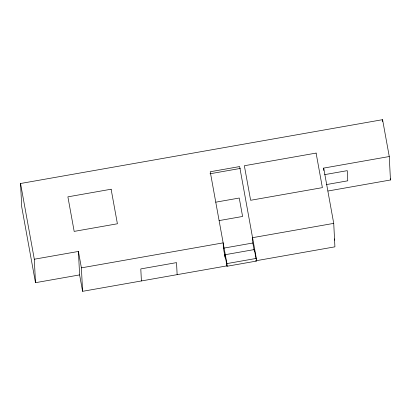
<?xml version="1.0" encoding="UTF-8"?>
<svg xmlns="http://www.w3.org/2000/svg" width="411" height="411" viewBox="0 0 411 411"><rect width="100%" height="100%" fill="white"/><g stroke="black" fill="none" stroke-linecap="round" stroke-linejoin="round"><path stroke-width="0.62" d="M35.49 282.686L34.308 259.223L78.424 251.445L79.606 274.908L35.49 282.686L21.732 206.969L20.55 183.501L382.574 119.678L389.268 156.529L390.45 179.997L328.019 191.002M210.006 173.776L240.332 168.428M323.811 170.514L323.688 168.094L389.268 156.529M324.649 174.634L347.254 170.652L347.768 180.809L326.416 184.575M215.775 202.176L239.243 198.035L242.593 216.463L219.125 220.599M226.995 265.86L82.585 291.322L81.404 267.854L223.158 242.865L223.425 248.187L225.1 257.399L224.966 254.738L254.373 249.554L256.027 258.647M323.688 168.094L333.732 223.373L252.565 237.681L252.832 243.004L254.286 250.987M223.425 248.187L252.832 243.004M226.923 263.595L256.33 258.411L239.644 166.568L210.232 171.752L226.923 263.595L227.057 266.256L256.464 261.072L256.33 258.411M255.395 260.857L334.914 246.836L333.732 223.373M390.224 178.749L390.45 179.997M334.349 238.925L334.58 240.183M256.248 259.86L256.464 261.072M224.966 254.738L227.057 266.256M78.424 251.445L81.404 267.854M79.606 274.908L82.585 291.322M20.55 183.501L34.308 259.223M382.574 119.678L382.667 121.584M254.373 249.554L254.455 251.152M177.136 274.651L176.53 262.619L140.798 268.917L141.405 280.949M111.124 189.224L67.892 196.848L74.175 231.393L117.402 223.774L111.124 189.224M316.105 153.087L244.35 165.741L250.628 200.285L322.383 187.637L316.105 153.087"/></g></svg>
